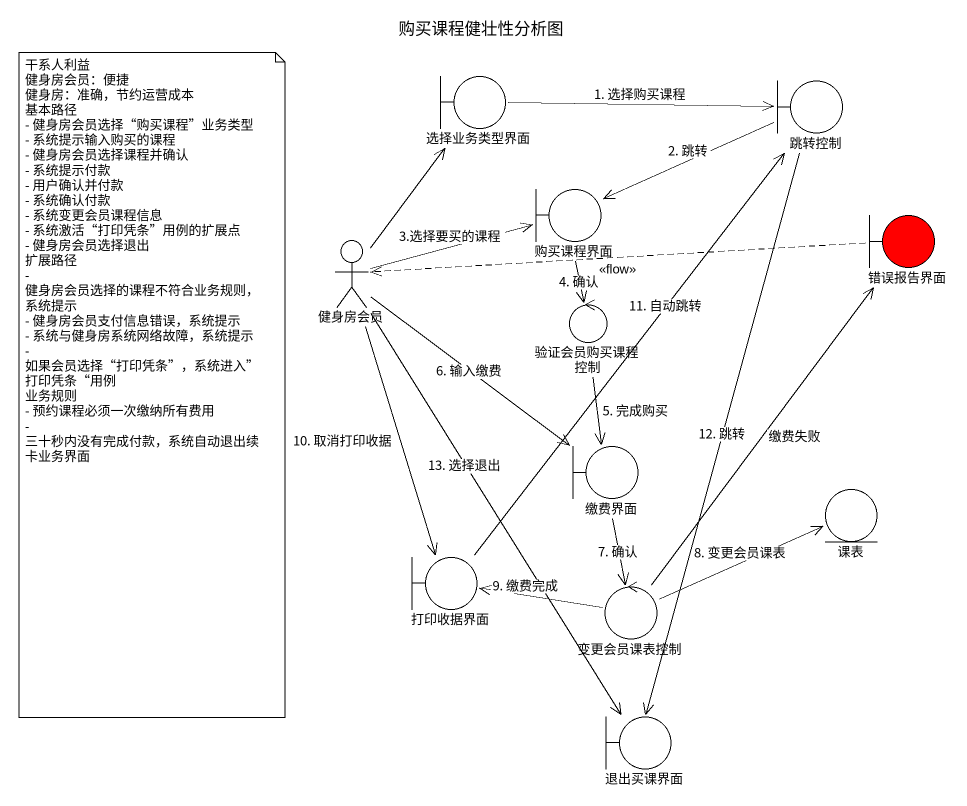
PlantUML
@startuml
title 购买课程健壮性分析图
boundary 选择业务类型界面
boundary 跳转控制
boundary 购买课程界面
actor 健身房会员
boundary 错误报告界面 #FF0000
control 验证会员购买课程控制
boundary 缴费界面
entity 课表
boundary 打印收据界面
control 变更会员课表控制
boundary 退出买课界面
选择业务类型界面 -right-> 跳转控制 : 1. 选择购买课程
跳转控制 -left-> 购买课程界面 : 2. 跳转
跳转控制 --> 退出买课界面 : 12. 跳转
购买课程界面 --> 验证会员购买课程控制 : 4. 确认
健身房会员 -up-> 选择业务类型界面
健身房会员 -right-> 购买课程界面 : 3.选择要买的课程
健身房会员 --> 缴费界面 : 6. 输入缴费
健身房会员 --> 打印收据界面 : 10. 取消打印收据
健身房会员 --> 退出买课界面 : 13. 选择退出
错误报告界面 .left.> 健身房会员 : <<flow>>
验证会员购买课程控制 --> 缴费界面 : 5. 完成购买
缴费界面 --> 变更会员课表控制 : 7. 确认
打印收据界面 -up-> 跳转控制 : 11. 自动跳转
变更会员课表控制 -up-> 错误报告界面 : 缴费失败
变更会员课表控制 -right-> 课表 : 8. 变更会员课表
变更会员课表控制 -left-> 打印收据界面 : 9. 缴费完成
note as N1
  干系人利益
  健身房会员：便捷
  健身房：准确，节约运营成本
  基本路径
  - 健身房会员选择“购买课程”业务类型
  - 系统提示输入购买的课程
  - 健身房会员选择课程并确认
  - 系统提示付款
  - 用户确认并付款
  - 系统确认付款
  - 系统变更会员课程信息
  - 系统激活“打印凭条”用例的扩展点
  - 健身房会员选择退出
  扩展路径
  - 健身房会员选择的课程不符合业务规则，系统提示
  - 健身房会员支付信息错误，系统提示
  - 系统与健身房系统网络故障，系统提示
  - 如果会员选择“打印凭条”，系统进入”打印凭条“用例
  业务规则
  - 预约课程必须一次缴纳所有费用
  - 三十秒内没有完成付款，系统自动退出续卡业务界面
end note
@enduml
